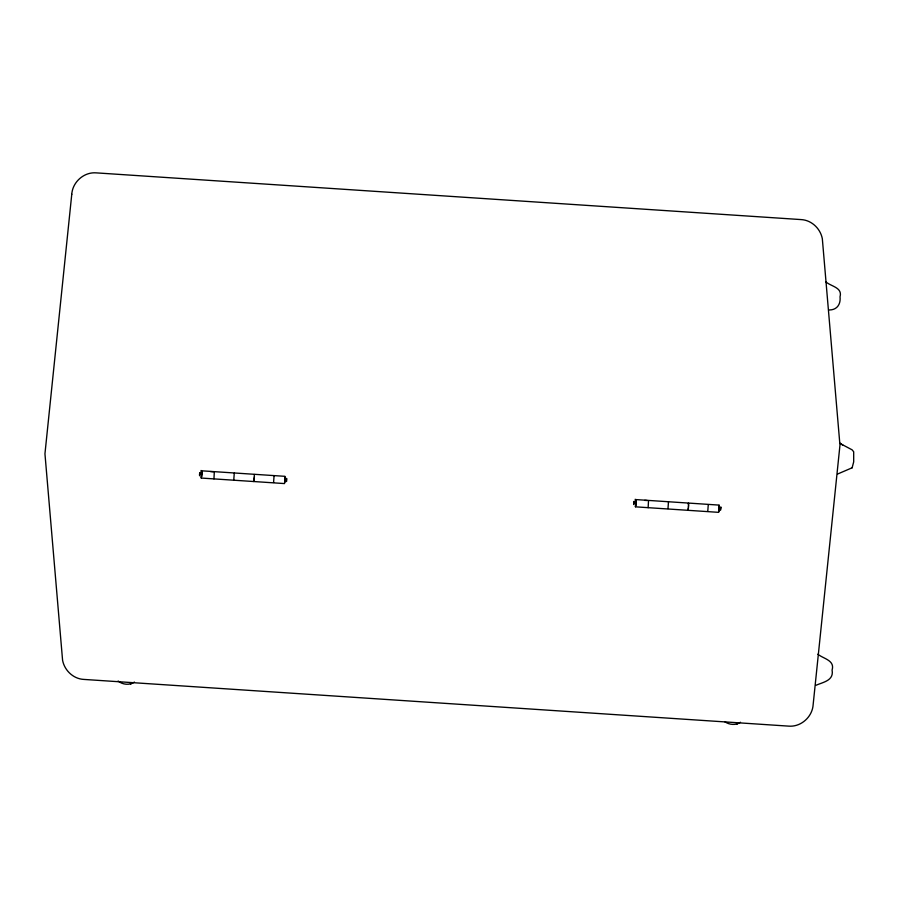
<?xml version="1.0" encoding="UTF-8"?>
<svg xmlns="http://www.w3.org/2000/svg" width="899" height="899" viewBox="0 0 899 899"><rect width="100%" height="100%" fill="white"/><g stroke="black" fill="none" stroke-linecap="round" stroke-linejoin="round"><path stroke-width="1.35" d="M201.724 473.222L201.646 474.324M201.758 473.548L201.646 470.997M254.417 476.762L254.215 474.481M284.983 479.066L285.084 477.942M635.964 502.327L635.84 499.777M688.612 505.53L688.308 503.249M719.178 507.845L719.2 507.193M719.099 508.587L719.29 506.721M201.724 474.256L201.837 473.279M254.305 476.751L253.754 481.527L254.215 479.527M284.904 479.808L285.062 478.785M720.549 509.463L720.852 506.912L720.537 510.306M201.219 474.661L201.398 473.773M201.724 475.144L201.792 474.2M254.192 478.628L254.26 477.684M284.893 480.493L284.949 479.774M284.949 480.662L285.017 479.718M635.93 503.923L635.998 502.979M688.117 509.711L688.454 506.463M688.499 507.407L688.51 503.44M719.144 509.441L719.211 508.497M201.398 474.076L201.691 473.076M201.646 476.043L201.634 474.863M284.859 480.381L284.769 482.347M719.065 510.34L719.099 509.272M201.432 473.627L201.679 471.672L201.724 472.795M201.556 476.83L201.612 475.661M284.837 481.179L284.511 483.572L201.286 478.054L201.14 477.155M635.807 504.44L635.481 506.834L718.706 512.351L718.953 510.16L718.795 510.902M635.75 505.609C636.11 503.53 635.941 498.698 635.851 501.428M688.42 508.306L687.881 510.25M718.975 511.126L719.031 509.958M201.533 475.874L201.286 478.054M284.758 481.392L284.59 482.122M635.571 505.384L635.728 504.654M829.316 309.975C837.261 309.975 840.857 303.918 840.037 296.827C842.7 287.309 830.777 286.478 825.754 281.735M852.117 467.828L853.69 461.872L853.69 451.77L852.095 449.826L841.307 444.128L843.048 445.342M815.753 685.364C823.226 682.127 834.058 680.622 832.092 670.081C835.149 660.203 823.192 658.731 817.854 654.202M201.477 475.942L201.376 476.605M284.758 477.639L285.005 477.863M718.964 506.418L719.2 506.643M201.264 472.335L201.713 472.481M635.458 501.103L635.885 502.204M214.31 471.829L213.951 478.897M234.268 473.155L233.785 479.841M274.06 475.796L273.588 482.482M284.871 476.515L285.005 478.414M648.505 500.608L648.145 507.677M668.463 501.934L667.991 508.62M708.266 504.575L707.783 511.261M719.065 505.283L719.144 507.519M852.151 467.783L837.587 474.031M134.423 682.083C129.714 685.476 122.455 684.735 118.129 681.004M740.495 722.257C735.933 725.572 729.055 724.864 724.65 721.594M130.456 683.903L131.299 683.701M736.528 724.077L737.371 723.864M201.724 470.818L284.949 476.324M635.93 499.586L719.144 505.103M210.512 471.582L213.041 471.75M644.707 500.361L647.235 500.529M839.688 442.881L841.363 444.185M635.413 506.766L635.346 505.935M635.233 499.248L635.469 501.934M201.039 470.48L201.264 473.166M635.908 501.26L635.885 501.844M201.781 472.357L201.691 473.425M199.522 474.93C199.769 478.841 200.039 468.154 199.522 474.93M286.354 480.684C286.601 484.662 286.893 473.885 286.354 480.684M633.716 503.71C633.952 507.643 634.245 496.956 633.716 503.71M71.763 194.341L44.95 453.793L62.582 660.293C64.514 670.474 73.415 678.959 83.922 679.419L788.76 726.134C801.02 727.122 812.404 716.874 813.146 704.659L839.958 445.207L822.327 238.707C820.394 228.526 811.482 220.041 800.987 219.581L96.137 172.866C83.877 171.878 72.504 182.126 71.763 194.341"/></g></svg>
